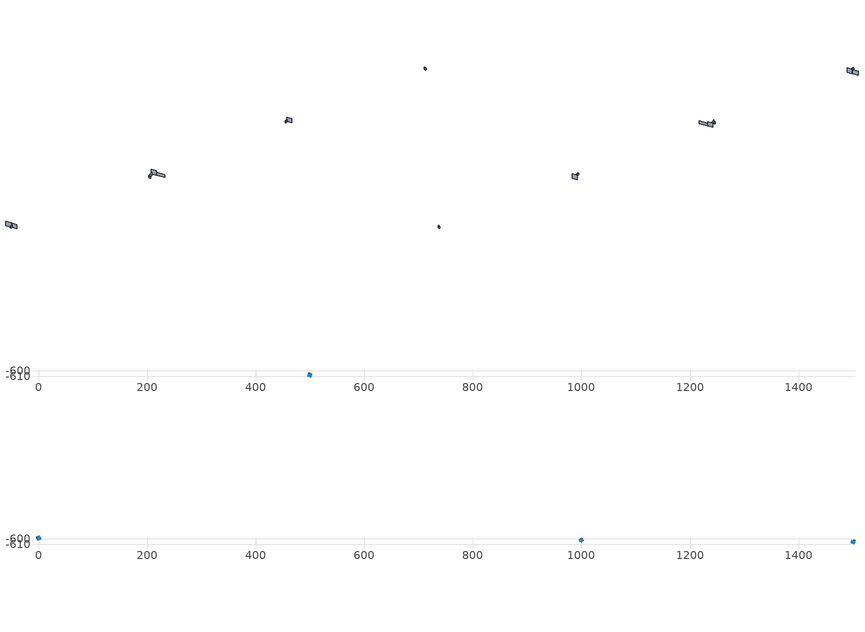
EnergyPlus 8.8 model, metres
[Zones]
1Perim
 floor adiabatic (115mmSandLimeBrick): 499.01,-610.35 495.99,-609.4 497.77,-603.68 500.8,-604.62 z0
 wall outside (U0-3): 499.01,-610.35 500.8,-604.62 z0:6.07
 wall adiabatic (115mmSandLimeBrick): 500.8,-604.62 497.77,-603.68 495.99,-609.4 499.01,-610.35 z0:6.07
 window (Triple): 499.04,-610.25 500.77,-604.71 z0.85:2.11
 ceiling adiabatic (115mmSandLimeBrick): 499.01,-610.35 500.8,-604.62 499.28,-604.15 497.5,-609.88 z6.07
 roof outside (U0-2): 497.5,-609.88 499.28,-604.15 497.77,-603.68 495.99,-609.4 z6.07
0Perim
 floor adiabatic (115mmSandLimeBrick): 2.89,-597.07 3.84,-600.09 -1.88,-601.89 -2.83,-598.87 z6.07
 wall outside (U0-3): 2.89,-597.07 -2.83,-598.87 z6.07:12.13
 wall adiabatic (115mmSandLimeBrick): -2.83,-598.87 -1.88,-601.89 3.84,-600.09 2.89,-597.07 z6.07:12.13
 window (Triple): 2.8,-597.1 -2.74,-598.84 z6.92:8.17
 ceiling adiabatic (115mmSandLimeBrick): 2.89,-597.07 -2.83,-598.87 -2.36,-600.38 3.37,-598.58 z12.13
 roof outside (U0-2): 3.37,-598.58 -2.36,-600.38 -1.88,-601.89 3.84,-600.09 z12.13
2Perim
 floor adiabatic (115mmSandLimeBrick): 997.42,-604.11 995.71,-601.44 1000.77,-598.21 1002.47,-600.89 z6.07
 wall outside (U0-3): 997.42,-604.11 1002.47,-600.89 z6.07:12.13
 wall adiabatic (115mmSandLimeBrick): 1002.47,-600.89 1000.77,-598.21 995.71,-601.44 997.42,-604.11 z6.07:12.13
 window (Triple): 997.5,-604.06 1002.39,-600.94 z6.92:8.17
 ceiling adiabatic (115mmSandLimeBrick): 997.42,-604.11 1002.47,-600.89 1001.62,-599.55 996.56,-602.78 z12.13
 roof outside (U0-2): 996.56,-602.78 1001.62,-599.55 1000.77,-598.21 995.71,-601.44 z12.13
3Perim
 floor adiabatic (115mmSandLimeBrick): 1500.72,-601.91 1503.82,-602.57 1502.58,-608.44 1499.48,-607.78 z6.07
 wall outside (U0-3): 1500.72,-601.91 1499.48,-607.78 z6.07:12.13
 wall adiabatic (115mmSandLimeBrick): 1499.48,-607.78 1502.58,-608.44 1503.82,-602.57 1500.72,-601.91 z6.07:12.13
 window (Triple): 1500.7,-602.01 1499.5,-607.68 z6.92:8.17
 ceiling adiabatic (115mmSandLimeBrick): 1500.72,-601.91 1499.48,-607.78 1501.03,-608.11 1502.27,-602.24 z12.13
 roof outside (U0-2): 1502.27,-602.24 1501.03,-608.11 1502.58,-608.44 1503.82,-602.57 z12.13
shading: 8.89,-591.23 14.42,-606.26 / 0.41,-573.32 7.85,-588.84 / 516.41,-591.23 521.94,-606.26 / 1009.29,-591.23 1014.82,-606.26 z0:14.48; 523.96,-607.97 534.26,-631.67 z0:9.65; 500.06,-606.97 509.13,-601.18 z0:12.13
[Site:GroundTemperature:BuildingSurface]
14, 14, 14, 14, 14, 14, 14, 14, 14, 14, 14, 14
[Site:GroundReflectance]
0.2, 0.2, 0.2, 0.2, 0.2, 0.2, 0.2, 0.2, 0.2, 0.2, 0.2, 0.2
[Site:GroundReflectance:SnowModifier]
1, 1
[Building]
Building: North Axis {deg}=0; Terrain=Suburbs; Loads Convergence Tolerance Value=.04; Temperature Convergence Tolerance Value {deltaC}=.4; Solar Distribution=MinimalShadowing; Maximum Number of Warmup Days=25
[Construction]
115mmSandLimeBrick: Plaster_0.005_115mmSandLimeBrick, Sand-Lime Brick_0.08_115mmSandLimeBrick, Plaster_0.08_115mmSandLimeBrick
U0-3: XPS Board_0.12_U0-3, General Concrete_0.2_U0-3
U0-2: XPS Board_0.18_U0-2, General Concrete_0.2_U0-2
Triple: Generic Clear Glass 6mm_0.006_Triple, ARGON_0.0013_Triple, Generic Clear Glass 6mm_0.006_Triple, AIR_0.0013_Triple, Generic Clear Glass 6mm_0.006_Triple
[Material] Roughness=Rough; Thermal Absorptance=0.9
Name | Thickness {m} | Conductivity {W/m-K} | Density {kg/m3} | Specific Heat {J/kg-K} | Solar Absorptance | Visible Absorptance
Plaster_0.005_115mmSandLimeBrick | 0.005 | 1 | 2000 | 1130 | 0.6 | 0.6
Sand-Lime Brick_0.08_115mmSandLimeBrick | 0.08 | 0.56 | 1200 | 1000 | 0.6 | 0.6
Plaster_0.08_115mmSandLimeBrick | 0.08 | 1 | 2000 | 1130 | 0.6 | 0.6
XPS Board_0.12_U0-3 | 0.12 | 0.034 | 35 | 1400 | 0.6 | 0.6
General Concrete_0.2_U0-3; General Concrete_0.2_U0-2 | 0.2 | 2 | 2400 | 950 | 0.7 | 0.7
XPS Board_0.18_U0-2 | 0.18 | 0.034 | 35 | 1400 | 0.6 | 0.6
[WindowMaterial:Glazing]
Generic Clear Glass 6mm_0.006_Triple: Optical Data Type=SpectralAverage; Window Glass Spectral Data Set=SpectralAverage; Thickness {m}=0.006; Solar Transmittance at Normal Incidence=0.68; Front Side Solar Reflectance at Normal Incidence=0.09; Back Side Solar Reflectance at Normal Incidence=0.1; Visible Transmittance at Normal Incidence=0.81; Front Side Visible Reflectance at Normal Incidence=0.11; Back Side Visible Reflectance at Normal Incidence=0.12; Infrared Transmittance at Normal Incidence=0; Front Side Infrared Hemispherical Emissivity=0.2; Back Side Infrared Hemispherical Emissivity=0.2; Conductivity {W/m-K}=0.9; Dirt Correction Factor for Solar and Visible Transmittance=1
[WindowMaterial:Gas] Thickness {m}=0.0013
Name | Gas Type
ARGON_0.0013_Triple | ARGON
AIR_0.0013_Triple | AIR
[EnergyManagementSystem:Sensor]
Name | Output:Variable or Output:Meter Index Key | Output:Variable or Output:Meter
OutdoorTemp | Environment | Site Outdoor Air Drybulb Temperature
OutdoorRelHumid | Environment | Site Outdoor Air Relative Humidity
USRNATVENT_0Perim; USRNATVENT_1Perim; USRNATVENT_2Perim; USRNATVENT_3Perim | AllOff | Schedule Value
[Zone] Type=1; Multiplier=1; Volume {m3}=115.37; Floor Area {m2}=19.0187; Zone Inside Convection Algorithm=TARP; Zone Outside Convection Algorithm=DOE-2
0Perim; 1Perim; 2Perim; 3Perim
[People] Number of People Schedule=30HrWk; Number of People Calculation Method=People/Area; People per Zone Floor Area {person/m2}=0.05; Fraction Radiant=0.3; Sensible Heat Fraction=AUTOCALCULATE; Carbon Dioxide Generation Rate {m3/s-W}=3.82e-08; Enable ASHRAE 55 Comfort Warnings=No; Mean Radiant Temperature Calculation Type=ZoneAveraged; Clothing Insulation Calculation Method=DynamicClothingModelASHRAE55; Thermal Comfort Model 1 Type=AdaptiveASH55
Name | Zone or ZoneList | Activity Level Schedule | Work Efficiency Schedule | Air Velocity Schedule
People 0Perim | 0Perim | 0PerimPeopleActivity | 0PerimWorkEfficiency | 0PerimAirVelocity
People 1Perim | 1Perim | 1PerimPeopleActivity | 1PerimWorkEfficiency | 1PerimAirVelocity
People 2Perim | 2Perim | 2PerimPeopleActivity | 2PerimWorkEfficiency | 2PerimAirVelocity
People 3Perim | 3Perim | 3PerimPeopleActivity | 3PerimWorkEfficiency | 3PerimAirVelocity
[ElectricEquipment] Schedule=30HrWk; Design Level Calculation Method=Watts/Area; Watts per Zone Floor Area {W/m2}=15; Fraction Latent=0; Fraction Radiant=.2; Fraction Lost=0
Name | Zone or ZoneList
0Perim Equipment 1 | 0Perim
1Perim Equipment 1 | 1Perim
2Perim Equipment 1 | 2Perim
3Perim Equipment 1 | 3Perim
[Lights] Schedule=60HrWk; Design Level Calculation Method=Watts/Area; Watts per Zone Floor Area {W/m2}=15; Return Air Fraction=0; Fraction Radiant=.42; Fraction Visible=.18; Fraction Replaceable=1
Name | Zone or ZoneList
0Perim General lighting | 0Perim
1Perim General lighting | 1Perim
2Perim General lighting | 2Perim
3Perim General lighting | 3Perim
[ZoneControl:Thermostat]
Name | Zone or ZoneList | Control Type Schedule | Control 1
0Perim Thermostat | 0Perim | 0PerimZoneControlTypeSched | Dual Setpoint - Zone 0Perim
1Perim Thermostat | 1Perim | 1PerimZoneControlTypeSched | Dual Setpoint - Zone 1Perim
2Perim Thermostat | 2Perim | 2PerimZoneControlTypeSched | Dual Setpoint - Zone 2Perim
3Perim Thermostat | 3Perim | 3PerimZoneControlTypeSched | Dual Setpoint - Zone 3Perim
[ThermostatSetpoint:DualSetpoint]
Name | Heating Setpoint Temperature Schedule | Cooling Setpoint Temperature Schedule
Dual Setpoint - Zone 0Perim | 0PerimHeating_SP_Sch | 0PerimCooling_SP_Sch
Dual Setpoint - Zone 1Perim | 1PerimHeating_SP_Sch | 1PerimCooling_SP_Sch
Dual Setpoint - Zone 2Perim | 2PerimHeating_SP_Sch | 2PerimCooling_SP_Sch
Dual Setpoint - Zone 3Perim | 3PerimHeating_SP_Sch | 3PerimCooling_SP_Sch
[Zone equipment]
0Perim: 0Perim Ideal Loads Air
1Perim: 1Perim Ideal Loads Air
2Perim: 2Perim Ideal Loads Air
3Perim: 3Perim Ideal Loads Air
[ZoneHVAC:IdealLoadsAirSystem] Maximum Heating Supply Air Temperature {C}=30; Minimum Cooling Supply Air Temperature {C}=18; Maximum Heating Supply Air Humidity Ratio {kgWater/kgDryAir}=0.01; Minimum Cooling Supply Air Humidity Ratio {kgWater/kgDryAir}=0.008; Heating Limit=NoLimit; Maximum Heating Air Flow Rate {m3/s}=100; Cooling Limit=NoLimit; Maximum Cooling Air Flow Rate {m3/s}=100; Heating Availability Schedule=AllOn; Cooling Availability Schedule=AllOn; Dehumidification Control Type=None; Humidification Control Type=None; Demand Controlled Ventilation Type=OccupancySchedule; Outdoor Air Economizer Type=NoEconomizer; Heat Recovery Type=None; Sensible Heat Recovery Effectiveness=0.7; Latent Heat Recovery Effectiveness=0.65
Name | Design Specification Outdoor Air Object
0Perim Ideal Loads Air | 0PerimMinFreshAir
1Perim Ideal Loads Air | 1PerimMinFreshAir
2Perim Ideal Loads Air | 2PerimMinFreshAir
3Perim Ideal Loads Air | 3PerimMinFreshAir
[DesignSpecification:OutdoorAir] Outdoor Air Method=Sum; Outdoor Air Flow per Person {m3/s-person}=0.0005; Outdoor Air Flow per Zone Floor Area {m3/s-m2}=0.0005; Outdoor Air Schedule=30HrWk
0PerimMinFreshAir; 1PerimMinFreshAir; 2PerimMinFreshAir; 3PerimMinFreshAir
[ZoneVentilation:DesignFlowRate] Schedule=AllOn; Design Flow Rate Calculation Method=AirChanges/Hour; Air Changes per Hour {1/hr}=0; Ventilation Type=NATURAL; Fan Pressure Rise {Pa}=0; Fan Total Efficiency=1; Constant Term Coefficient=1; Temperature Term Coefficient=0; Velocity Term Coefficient=0; Velocity Squared Term Coefficient=0; Minimum Indoor Temperature {C}=18; Delta Temperature {deltaC}=1; Maximum Wind Speed {m/s}=40
Name | Zone or ZoneList
0Perim ScheduledVent | 0Perim
1Perim ScheduledVent | 1Perim
2Perim ScheduledVent | 2Perim
3Perim ScheduledVent | 3Perim
[EnergyManagementSystem:Actuator] Actuated Component Type=Schedule:Constant; Actuated Component Control Type=Schedule Value
Name | Actuated Component Unique
NATVENT_AVAIL_SCHED_ACTUATOR_0Perim | NATVENT_AVAIL_SCHED_0Perim
NATVENT_AVAIL_SCHED_ACTUATOR_1Perim | NATVENT_AVAIL_SCHED_1Perim
NATVENT_AVAIL_SCHED_ACTUATOR_2Perim | NATVENT_AVAIL_SCHED_2Perim
NATVENT_AVAIL_SCHED_ACTUATOR_3Perim | NATVENT_AVAIL_SCHED_3Perim
[EnergyManagementSystem:ProgramCallingManager]
My 0Perim_Setpoint_Schedule_Calculator_Example: BeginTimestepBeforePredictor; 0Perim_ErlEnforceBinary
My 1Perim_Setpoint_Schedule_Calculator_Example: BeginTimestepBeforePredictor; 1Perim_ErlEnforceBinary
My 2Perim_Setpoint_Schedule_Calculator_Example: BeginTimestepBeforePredictor; 2Perim_ErlEnforceBinary
My 3Perim_Setpoint_Schedule_Calculator_Example: BeginTimestepBeforePredictor; 3Perim_ErlEnforceBinary
[EnergyManagementSystem:Program]
0Perim_ErlEnforceBinary: IF (USRNATVENT_0Perim > 0); Set NATVENT_AVAIL_SCHED_ACTUATOR_0Perim = 1; ELSE; Set NATVENT_AVAIL_SCHED_ACTUATOR_0Perim = 0; ENDIF
1Perim_ErlEnforceBinary: IF (USRNATVENT_1Perim > 0); Set NATVENT_AVAIL_SCHED_ACTUATOR_1Perim = 1; ELSE; Set NATVENT_AVAIL_SCHED_ACTUATOR_1Perim = 0; ENDIF
2Perim_ErlEnforceBinary: IF (USRNATVENT_2Perim > 0); Set NATVENT_AVAIL_SCHED_ACTUATOR_2Perim = 1; ELSE; Set NATVENT_AVAIL_SCHED_ACTUATOR_2Perim = 0; ENDIF
3Perim_ErlEnforceBinary: IF (USRNATVENT_3Perim > 0); Set NATVENT_AVAIL_SCHED_ACTUATOR_3Perim = 1; ELSE; Set NATVENT_AVAIL_SCHED_ACTUATOR_3Perim = 0; ENDIF
[ZoneVentilation:WindandStackOpenArea] Opening Area {m2}=5.82347; Opening Effectiveness=0; Effective Angle {deg}=0; Height Difference {m}=0.313765; Discharge Coefficient for Opening=0.6; Minimum Indoor Temperature {C}=22; Maximum Indoor Temperature {C}=100; Delta Temperature {deltaC}=1; Minimum Outdoor Temperature {C}=22; Maximum Outdoor Temperature {C}=26; Maximum Wind Speed {m/s}=40
Name | Zone | Opening Area Fraction Schedule
0PerimNatVent_Buoy | 0Perim | NATVENT_AVAIL_SCHED_0Perim
1PerimNatVent_Buoy | 1Perim | NATVENT_AVAIL_SCHED_1Perim
2PerimNatVent_Buoy | 2Perim | NATVENT_AVAIL_SCHED_2Perim
3PerimNatVent_Buoy | 3Perim | NATVENT_AVAIL_SCHED_3Perim
[ZoneInfiltration:DesignFlowRate] Schedule=On; Design Flow Rate Calculation Method=AirChanges/Hour; Air Changes per Hour {1/hr}=2; Constant Term Coefficient=1; Temperature Term Coefficient=0; Velocity Term Coefficient=0; Velocity Squared Term Coefficient=0
Name | Zone or ZoneList
0PerimInfiltration | 0Perim
1PerimInfiltration | 1Perim
2PerimInfiltration | 2Perim
3PerimInfiltration | 3Perim
[WaterUse:Equipment] Peak Flow Rate {m3/s}=0; Flow Rate Fraction Schedule=equipOffice
Name | Target Temperature Schedule | Hot Water Supply Temperature Schedule | Cold Water Supply Temperature Schedule
DHW 0Perim | DHW Supply Temperature 0Perim | DHW Supply Temperature 0Perim | DHW Mains Temperature 0Perim
DHW 1Perim | DHW Supply Temperature 1Perim | DHW Supply Temperature 1Perim | DHW Mains Temperature 1Perim
DHW 2Perim | DHW Supply Temperature 2Perim | DHW Supply Temperature 2Perim | DHW Mains Temperature 2Perim
DHW 3Perim | DHW Supply Temperature 3Perim | DHW Supply Temperature 3Perim | DHW Mains Temperature 3Perim
[Schedule:Constant]
On: On/Off, 1
0PerimPeopleActivity; 1PerimPeopleActivity; 2PerimPeopleActivity; 3PerimPeopleActivity: Any Number, 125.28
0PerimAirVelocity; 1PerimAirVelocity; 2PerimAirVelocity; 3PerimAirVelocity: Any Number, 0.2
0PerimWorkEfficiency; 1PerimWorkEfficiency; 2PerimWorkEfficiency; 3PerimWorkEfficiency: Any Number, 0
0PerimHeating_SP_Sch; 0PerimCooling_SP_Sch; 1PerimHeating_SP_Sch; 1PerimCooling_SP_Sch; 2PerimHeating_SP_Sch; 2PerimCooling_SP_Sch; 3PerimHeating_SP_Sch; 3PerimCooling_SP_Sch: Temperature, 22
0PerimZoneControlTypeSched; 1PerimZoneControlTypeSched; 2PerimZoneControlTypeSched; 3PerimZoneControlTypeSched: Any Number, 4
NATVENT_AVAIL_SCHED_0Perim; NATVENT_AVAIL_SCHED_1Perim; NATVENT_AVAIL_SCHED_2Perim; NATVENT_AVAIL_SCHED_3Perim: Fraction, 1
DHW Supply Temperature 0Perim; DHW Supply Temperature 1Perim; DHW Supply Temperature 2Perim; DHW Supply Temperature 3Perim: Temperature, 65
DHW Mains Temperature 0Perim; DHW Mains Temperature 1Perim; DHW Mains Temperature 2Perim; DHW Mains Temperature 3Perim: Temperature, 10
[Schedule:Year]
30HrWk: 30HrWk, 1, 1, 12, 31
AllOn: AllOn, 1, 1, 12, 31
equipOffice: equipOffice, 1, 1, 12, 31
60HrWk: 60HrWk, 1, 1, 12, 31
AllOff: AllOff, 1, 1, 12, 31
[Schedule:Week:Daily]
30HrWk: 30HrWkDay, 30HrWkDay, 30HrWkDay, 30HrWkDay, 30HrWkDay, 30HrWkDay, 30HrWkDay, 30HrWkDay, 30HrWkDay, 30HrWkDay, 30HrWkDay, 30HrWkDay
AllOn: AllOn, AllOn, AllOn, AllOn, AllOn, AllOn, AllOn, AllOn, AllOn, AllOn, AllOn, AllOn
equipOffice: equipOfficeWeekEnd, equipOffice, equipOffice, equipOffice, equipOffice, equipOffice, equipOfficeWeekEnd, equipOfficeWeekEnd, equipOffice, equipOffice, equipOffice, equipOffice
60HrWk: 60HrWkDay, 60HrWkDay, 60HrWkDay, 60HrWkDay, 60HrWkDay, 60HrWkDay, 60HrWkDay, 60HrWkDay, 60HrWkDay, 60HrWkDay, 60HrWkDay, 60HrWkDay
AllOff: AllOff, AllOff, AllOff, AllOff, AllOff, AllOff, AllOff, AllOff, AllOff, AllOff, AllOff, AllOff
[Schedule:Day:Hourly]
30HrWkDay; equipOffice; equipOfficeWeekEnd: 0.1, 0.1, 0.1, 0.1, 0.1, 0.1, 0.1, 0.2, 0.4, 0.6, 0.8, 0.8, 0.4, 0.6, 0.8, 0.8, 0.4, 0.2, 0.1, 0.1, 0.1, 0.1, 0.1, 0.1
AllOn: 1, 1, 1, 1, 1, 1, 1, 1, 1, 1, 1, 1, 1, 1, 1, 1, 1, 1, 1, 1, 1, 1, 1, 1
60HrWkDay: 0.2, 0.2, 0.2, 0.2, 0.2, 0.2, 0.2, 0.4, 0.8, 0.8, 1, 1, 0.8, 1, 1, 1, 0.8, 0.4, 0.2, 0.2, 0.2, 0.2, 0.2, 0.2
AllOff: 0, 0, 0, 0, 0, 0, 0, 0, 0, 0, 0, 0, 0, 0, 0, 0, 0, 0, 0, 0, 0, 0, 0, 0
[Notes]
----  This file was generated with Archsim v.4.0.2.17
-------------------------ERL SENSORS--------------------------
115mmSandLimeBrick GasType: Partition
